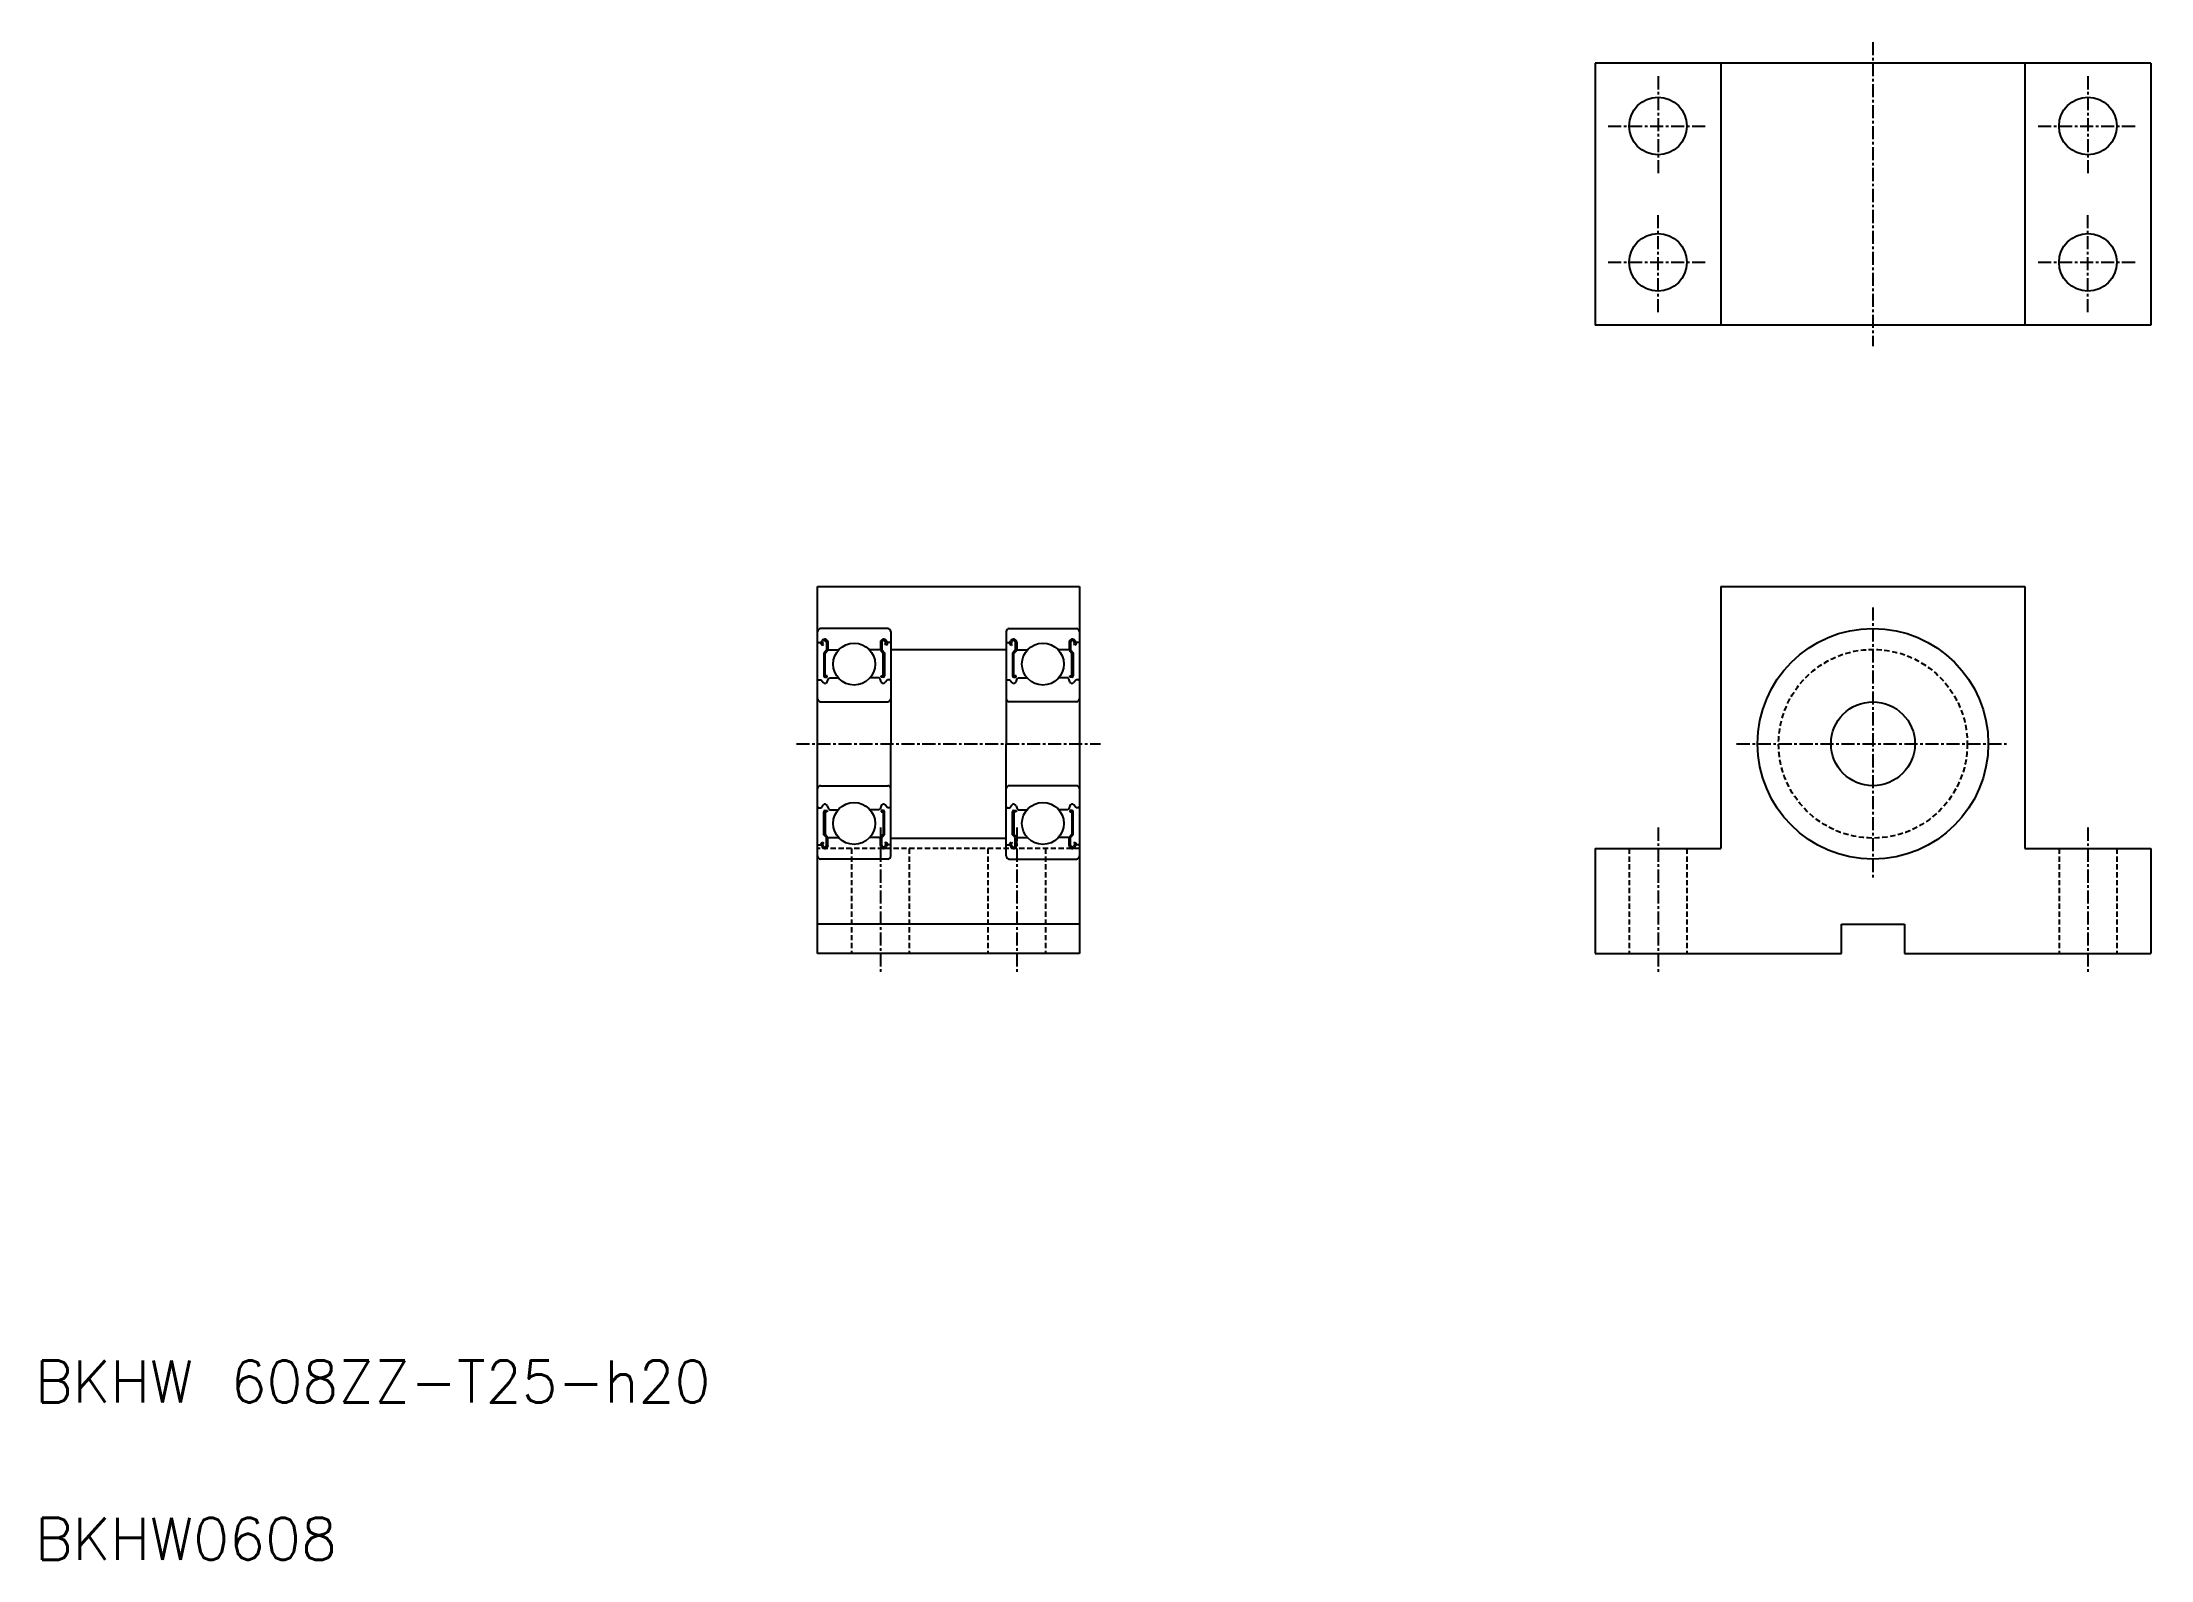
# Model space of a CAD drawing. Extents: x 11 to 212, y 10 to 155.
import ezdxf

# ---------------------------------------------------------------- set-up
doc = ezdxf.new("R2010")
doc.units = 0
doc.linetypes.add('CENTER', pattern=[2, 1.25, -0.25, 0.25, -0.25])
doc.linetypes.add('DASHED', pattern=[0.75, 0.5, -0.25])
doc.layers.get('0').update_dxf_attribs({"linetype": 'CONTINUOUS'})
doc.layers.add('CENTER', color=1, linetype='CENTER')
doc.styles.get("Standard").update_dxf_attribs({"font": 'txt.shx', "width": 0.7, "bigfont": 'bigfont.shx'})

msp = doc.modelspace()

# ---------------------------------------------------------------- linework, layer by layer
at = {"color": 7, "linetype": 'CONTINUOUS'}
for p, q in [((211.8, 152.76), (158.8, 152.76)), ((158.8, 152.76), (158.8, 127.76)), ((170.8, 152.76), (170.8, 127.76)), ((199.8, 152.76), (199.8, 127.76)), ((211.8, 152.76), (211.8, 127.76)), ((211.8, 127.76), (158.8, 127.76)), ((84.63, 67.84), (84.63, 102.84)), ((84.63, 102.84), (109.63, 102.84)), ((109.63, 102.84), (109.63, 67.84)), ((170.8, 102.84), (199.8, 102.84)), ((170.8, 102.84), (170.8, 77.84)), ((199.8, 102.84), (199.8, 77.84)), ((91.33, 98.84), (84.93, 98.84)), ((102.93, 98.84), (109.33, 98.84)), ((84.63, 97.59), (84.73, 97.49)), ((84.73, 97.49), (84.97, 97.49)), ((84.97, 97.49), (85.08, 97.67)), ((85.02, 97.3), (85.13, 97.24)), ((85.08, 97.42), (85.19, 97.6)), ((85.2, 97.35), (85.08, 97.42)), ((85.13, 97.24), (85.2, 97.35)), ((85.5, 96.79), (85.23, 96.52)), ((85.63, 96.73), (85.37, 96.46)), ((85.5, 97.52), (85.5, 96.79)), ((85.63, 97.52), (85.63, 96.73)), ((85.63, 96.89), (85.73, 96.79)), ((85.73, 96.79), (86.66, 96.79)), ((90.53, 96.79), (89.61, 96.79)), ((90.63, 96.89), (90.53, 96.79)), ((90.63, 97.52), (90.63, 96.73)), ((90.63, 96.73), (90.9, 96.46)), ((90.77, 97.52), (90.77, 96.79)), ((90.77, 96.79), (91.03, 96.52)), ((91.07, 97.35), (91.19, 97.42)), ((91.14, 97.24), (91.07, 97.35)), ((91.19, 97.42), (91.08, 97.6)), ((91.25, 97.3), (91.14, 97.24)), ((91.3, 97.49), (91.19, 97.67)), ((91.53, 97.49), (91.3, 97.49)), ((91.63, 97.59), (91.53, 97.49)), ((91.63, 98.54), (91.63, 87.84)), ((91.63, 96.84), (102.63, 96.84)), ((102.63, 98.54), (102.63, 87.84)), ((102.63, 97.59), (102.73, 97.49)), ((102.73, 97.49), (102.97, 97.49)), ((102.97, 97.49), (103.08, 97.67)), ((103.02, 97.3), (103.13, 97.24)), ((103.08, 97.42), (103.19, 97.6)), ((103.2, 97.35), (103.08, 97.42)), ((103.13, 97.24), (103.2, 97.35)), ((103.5, 96.79), (103.23, 96.52)), ((103.63, 96.73), (103.37, 96.46)), ((103.5, 97.52), (103.5, 96.79)), ((103.63, 97.52), (103.63, 96.73)), ((103.63, 96.89), (103.73, 96.79)), ((103.73, 96.79), (104.66, 96.79)), ((108.53, 96.79), (107.61, 96.79)), ((108.63, 96.89), (108.53, 96.79)), ((108.63, 97.52), (108.63, 96.73)), ((108.63, 96.73), (108.9, 96.46)), ((108.77, 97.52), (108.77, 96.79)), ((108.77, 96.79), (109.03, 96.52)), ((109.07, 97.35), (109.19, 97.42)), ((109.14, 97.24), (109.07, 97.35)), ((109.19, 97.42), (109.08, 97.6)), ((109.25, 97.3), (109.14, 97.24)), ((109.3, 97.49), (109.19, 97.67)), ((109.53, 97.49), (109.3, 97.49)), ((109.63, 97.59), (109.53, 97.49)), ((85.23, 96.52), (85.23, 94.33)), ((85.37, 94.33), (85.37, 96.46)), ((90.9, 94.33), (90.9, 96.46)), ((91.03, 96.52), (91.03, 94.33)), ((103.23, 96.52), (103.23, 94.33)), ((103.37, 94.33), (103.37, 96.46)), ((108.9, 94.33), (108.9, 96.46)), ((109.03, 96.52), (109.03, 94.33)), ((84.63, 93.84), (84.73, 93.94)), ((84.73, 93.94), (84.97, 93.94)), ((84.97, 93.94), (85.18, 93.67)), ((85.57, 94.33), (85.37, 94.33)), ((85.37, 94.2), (85.57, 94.2)), ((85.57, 94.2), (85.57, 94.33)), ((85.57, 93.75), (85.67, 94.04)), ((85.67, 94.04), (85.77, 94.14)), ((85.77, 94.14), (86.61, 94.14)), ((90.5, 94.14), (89.65, 94.14)), ((90.6, 94.04), (90.5, 94.14)), ((90.7, 93.75), (90.6, 94.04)), ((90.7, 94.33), (90.9, 94.33)), ((90.7, 94.2), (90.7, 94.33)), ((90.9, 94.2), (90.7, 94.2)), ((91.3, 93.94), (91.09, 93.67)), ((91.53, 93.94), (91.3, 93.94)), ((91.63, 93.84), (91.53, 93.94)), ((102.63, 93.84), (102.73, 93.94)), ((102.73, 93.94), (102.97, 93.94)), ((102.97, 93.94), (103.18, 93.67)), ((103.57, 94.33), (103.37, 94.33)), ((103.37, 94.2), (103.57, 94.2)), ((103.57, 94.2), (103.57, 94.33)), ((103.57, 93.75), (103.67, 94.04)), ((103.67, 94.04), (103.77, 94.14)), ((103.77, 94.14), (104.61, 94.14)), ((108.5, 94.14), (107.65, 94.14)), ((108.6, 94.04), (108.5, 94.14)), ((108.7, 93.75), (108.6, 94.04)), ((108.7, 94.2), (108.7, 94.33)), ((108.7, 94.33), (108.9, 94.33)), ((108.9, 94.2), (108.7, 94.2)), ((109.3, 93.94), (109.09, 93.67)), ((109.53, 93.94), (109.3, 93.94)), ((109.63, 93.84), (109.53, 93.94)), ((84.93, 91.84), (91.33, 91.84)), ((109.33, 91.84), (102.93, 91.84)), ((91.63, 77.14), (91.63, 87.84)), ((102.63, 77.14), (102.63, 87.84)), ((84.63, 85.34), (84.63, 85.34)), ((84.93, 83.84), (91.33, 83.84)), ((109.33, 83.84), (102.93, 83.84)), ((84.63, 81.84), (84.73, 81.74)), ((84.73, 81.74), (84.97, 81.74)), ((84.97, 81.74), (85.18, 82)), ((85.23, 79.15), (85.23, 81.34)), ((85.37, 81.47), (85.57, 81.47)), ((85.37, 81.34), (85.37, 79.21)), ((85.57, 81.34), (85.37, 81.34)), ((85.57, 81.92), (85.67, 81.63)), ((85.57, 81.47), (85.57, 81.34)), ((85.67, 81.63), (85.77, 81.54)), ((85.77, 81.54), (86.61, 81.54)), ((90.5, 81.54), (89.65, 81.54)), ((90.6, 81.63), (90.5, 81.54)), ((90.7, 81.92), (90.6, 81.63)), ((90.9, 81.47), (90.7, 81.47)), ((90.7, 81.47), (90.7, 81.34)), ((90.7, 81.34), (90.9, 81.34)), ((90.9, 81.34), (90.9, 79.21)), ((91.03, 79.15), (91.03, 81.34)), ((91.3, 81.74), (91.09, 82)), ((91.53, 81.74), (91.3, 81.74)), ((91.63, 81.84), (91.53, 81.74)), ((102.63, 81.84), (102.73, 81.74)), ((102.73, 81.74), (102.97, 81.74)), ((102.97, 81.74), (103.18, 82)), ((103.23, 79.15), (103.23, 81.34)), ((103.37, 81.47), (103.57, 81.47)), ((103.37, 81.34), (103.37, 79.21)), ((103.57, 81.34), (103.37, 81.34)), ((103.57, 81.92), (103.67, 81.63)), ((103.57, 81.47), (103.57, 81.34)), ((103.67, 81.63), (103.77, 81.54)), ((103.77, 81.54), (104.61, 81.54)), ((108.5, 81.54), (107.65, 81.54)), ((108.6, 81.63), (108.5, 81.54)), ((108.7, 81.92), (108.6, 81.63)), ((108.7, 81.47), (108.7, 81.34)), ((108.9, 81.47), (108.7, 81.47)), ((108.7, 81.34), (108.9, 81.34)), ((108.9, 81.34), (108.9, 79.21)), ((109.03, 79.15), (109.03, 81.34)), ((109.3, 81.74), (109.09, 82)), ((109.53, 81.74), (109.3, 81.74)), ((109.63, 81.84), (109.53, 81.74)), ((85.02, 78.37), (85.13, 78.44)), ((85.13, 78.44), (85.2, 78.32)), ((85.5, 78.89), (85.23, 79.15)), ((85.63, 78.94), (85.37, 79.21)), ((85.5, 78.15), (85.5, 78.89)), ((85.63, 78.15), (85.63, 78.94)), ((85.63, 78.79), (85.73, 78.89)), ((85.73, 78.89), (86.66, 78.89)), ((90.53, 78.89), (89.61, 78.89)), ((90.63, 78.79), (90.53, 78.89)), ((90.63, 78.94), (90.9, 79.21)), ((90.63, 78.15), (90.63, 78.94)), ((90.77, 78.89), (91.03, 79.15)), ((90.77, 78.15), (90.77, 78.89)), ((91.14, 78.44), (91.07, 78.32)), ((91.25, 78.37), (91.14, 78.44)), ((91.63, 78.84), (102.63, 78.84)), ((103.02, 78.37), (103.13, 78.44)), ((103.13, 78.44), (103.2, 78.32)), ((103.5, 78.89), (103.23, 79.15)), ((103.63, 78.94), (103.37, 79.21)), ((103.5, 78.15), (103.5, 78.89)), ((103.63, 78.15), (103.63, 78.94)), ((103.63, 78.79), (103.73, 78.89)), ((103.73, 78.89), (104.66, 78.89)), ((108.53, 78.89), (107.61, 78.89)), ((108.63, 78.79), (108.53, 78.89)), ((108.63, 78.94), (108.9, 79.21)), ((108.63, 78.15), (108.63, 78.94)), ((108.77, 78.89), (109.03, 79.15)), ((108.77, 78.15), (108.77, 78.89)), ((109.14, 78.44), (109.07, 78.32)), ((109.25, 78.37), (109.14, 78.44)), ((84.63, 78.09), (84.73, 78.19)), ((84.63, 76.59), (84.63, 76.59)), ((84.73, 78.19), (84.97, 78.19)), ((91.33, 76.84), (84.93, 76.84)), ((84.97, 78.19), (85.08, 78)), ((85.2, 78.32), (85.08, 78.25)), ((85.08, 78.25), (85.19, 78.07)), ((91.07, 78.32), (91.19, 78.25)), ((91.19, 78.25), (91.08, 78.07)), ((91.3, 78.19), (91.19, 78)), ((91.53, 78.19), (91.3, 78.19)), ((91.63, 78.09), (91.53, 78.19)), ((102.63, 78.09), (102.73, 78.19)), ((102.73, 78.19), (102.97, 78.19)), ((102.93, 76.84), (109.33, 76.84)), ((102.97, 78.19), (103.08, 78)), ((103.2, 78.32), (103.08, 78.25)), ((103.08, 78.25), (103.19, 78.07)), ((109.07, 78.32), (109.19, 78.25)), ((109.19, 78.25), (109.08, 78.07)), ((109.3, 78.19), (109.19, 78)), ((109.53, 78.19), (109.3, 78.19)), ((109.63, 78.09), (109.53, 78.19)), ((158.8, 77.84), (170.8, 77.84)), ((158.8, 77.84), (158.8, 67.84)), ((199.8, 77.84), (211.8, 77.84)), ((211.8, 77.84), (211.8, 67.84)), ((109.63, 70.64), (84.63, 70.64)), ((182.3, 70.64), (188.3, 70.64)), ((182.3, 67.84), (182.3, 70.64)), ((188.3, 70.64), (188.3, 67.84)), ((109.63, 67.84), (84.63, 67.84)), ((158.8, 67.84), (182.3, 67.84)), ((188.3, 67.84), (211.8, 67.84))]:
    msp.add_line(p, q, dxfattribs=at)
at = {"color": 3, "linetype": 'DASHED'}
for p, q in [((109.63, 77.84), (84.63, 77.84)), ((87.88, 77.84), (87.88, 67.84)), ((93.38, 77.84), (93.38, 67.84)), ((100.88, 77.84), (100.88, 67.84)), ((106.38, 77.84), (106.38, 67.84)), ((162.05, 77.84), (162.05, 67.84)), ((167.55, 77.84), (167.55, 67.84)), ((203.05, 77.84), (203.05, 67.84)), ((208.55, 77.84), (208.55, 67.84))]:
    msp.add_line(p, q, dxfattribs=at)
at = {"color": 7, "linetype": 'CONTINUOUS'}
for centre, radius in [((164.8, 146.76), 2.75), ((205.8, 146.76), 2.75), ((164.8, 133.76), 2.75), ((205.8, 133.76), 2.75), ((185.3, 87.84), 11), ((88.13, 95.44), 2), ((106.13, 95.44), 2), ((185.3, 87.84), 4), ((88.13, 80.24), 2), ((106.13, 80.24), 2)]:
    msp.add_circle(centre, radius, dxfattribs=at)
at = {"color": 3, "linetype": 'DASHED'}
msp.add_circle((185.3, 87.84), 9, dxfattribs=at)
at = {"color": 7, "linetype": 'CONTINUOUS'}
for centre, radius, start, end in [((84.93, 98.54), 0.3, 90, 180), ((91.33, 98.54), 0.3, 0, 90), ((102.93, 98.54), 0.3, 90, 180), ((109.33, 98.54), 0.3, 0, 90), ((85.08, 97.42), 0.133, 149.9969, 240.0013), ((85.34, 97.52), 0.299, 0, 150.0002), ((85.34, 97.52), 0.166, 0, 150.0044), ((90.93, 97.52), 0.299, 29.9998, 180), ((90.93, 97.52), 0.166, 29.9956, 180), ((91.19, 97.42), 0.133, 299.9987, 30.0031), ((103.08, 97.42), 0.133, 149.9969, 240.0013), ((103.34, 97.52), 0.299, 0, 150.0002), ((103.34, 97.52), 0.166, 0, 150.0044), ((108.93, 97.52), 0.299, 29.9998, 180), ((108.93, 97.52), 0.166, 29.9956, 180), ((109.19, 97.42), 0.133, 299.9987, 30.0031), ((85.35, 93.82), 0.224, 220.001, 343.1517), ((85.37, 94.33), 0.133, 180, 270), ((90.92, 93.82), 0.224, 196.8483, 319.999), ((90.9, 94.33), 0.133, 270, 360), ((103.35, 93.82), 0.224, 220.001, 343.1517), ((103.37, 94.33), 0.133, 180, 270), ((108.92, 93.82), 0.224, 196.8483, 319.999), ((108.9, 94.33), 0.133, 270, 359.9999), ((84.93, 92.14), 0.3, 180, 270), ((91.33, 92.14), 0.3, 270, 0), ((102.93, 92.14), 0.3, 180, 270), ((109.33, 92.14), 0.3, 270, 0), ((84.93, 83.54), 0.3, 90, 180), ((91.33, 83.54), 0.3, 0, 90), ((102.93, 83.54), 0.3, 90, 180), ((109.33, 83.54), 0.3, 0, 90), ((85.35, 81.86), 0.224, 16.8483, 139.999), ((85.37, 81.34), 0.133, 90, 179.9999), ((90.92, 81.86), 0.224, 40.001, 163.1517), ((90.9, 81.34), 0.133, 0.0001, 90), ((103.35, 81.86), 0.224, 16.8483, 139.999), ((103.37, 81.34), 0.133, 90, 179.9999), ((108.92, 81.86), 0.224, 40.001, 163.1517), ((108.9, 81.34), 0.133, 0.0001, 90), ((84.93, 77.14), 0.3, 180, 270), ((85.08, 78.25), 0.133, 119.9987, 210.0031), ((85.34, 78.15), 0.299, 209.9998, 0), ((85.34, 78.15), 0.166, 209.9956, 0), ((90.93, 78.15), 0.299, 180, 330.0002), ((90.93, 78.15), 0.166, 180, 330.0044), ((91.19, 78.25), 0.133, 329.9969, 60.0013), ((91.33, 77.14), 0.3, 270, 0), ((102.93, 77.14), 0.3, 180, 270), ((103.08, 78.25), 0.133, 119.9987, 210.0031), ((103.34, 78.15), 0.299, 209.9998, 0), ((103.34, 78.15), 0.166, 209.9956, 0), ((108.93, 78.15), 0.299, 180, 330.0002), ((108.93, 78.15), 0.166, 180, 330.0044), ((109.19, 78.25), 0.133, 329.9969, 60.0013), ((109.33, 77.14), 0.3, 270, 0)]:
    msp.add_arc(centre, radius, start, end, dxfattribs=at)
at = {"layer": 'CENTER', "color": 1, "linetype": 'CENTER'}
for p, q in [((185.3, 154.76), (185.3, 125.76)), ((164.8, 151.51), (164.8, 142.01)), ((205.8, 151.51), (205.8, 142.01)), ((160.05, 146.76), (169.55, 146.76)), ((201.05, 146.76), (210.55, 146.76)), ((164.8, 129.01), (164.8, 138.51)), ((205.8, 129.01), (205.8, 138.51)), ((160.05, 133.76), (169.55, 133.76)), ((201.05, 133.76), (210.55, 133.76)), ((185.3, 100.84), (185.3, 74.84)), ((82.63, 87.84), (111.63, 87.84)), ((172.3, 87.84), (198.3, 87.84)), ((90.63, 79.84), (90.63, 65.84)), ((103.63, 79.84), (103.63, 65.84)), ((164.8, 79.84), (164.8, 65.84)), ((205.8, 79.84), (205.8, 65.84))]:
    msp.add_line(p, q, dxfattribs=at)

# ---------------------------------------------------------------- texts
at = {"color": 7, "linetype": 'CONTINUOUS'}
for s, p in [('BKHW 608ZZ-T25-h20', (10, 25)), ('BKHW0608', (10, 10))]:
    msp.add_text(s, height=4, dxfattribs=at).set_placement(p)

doc.saveas('drawing.dxf')
